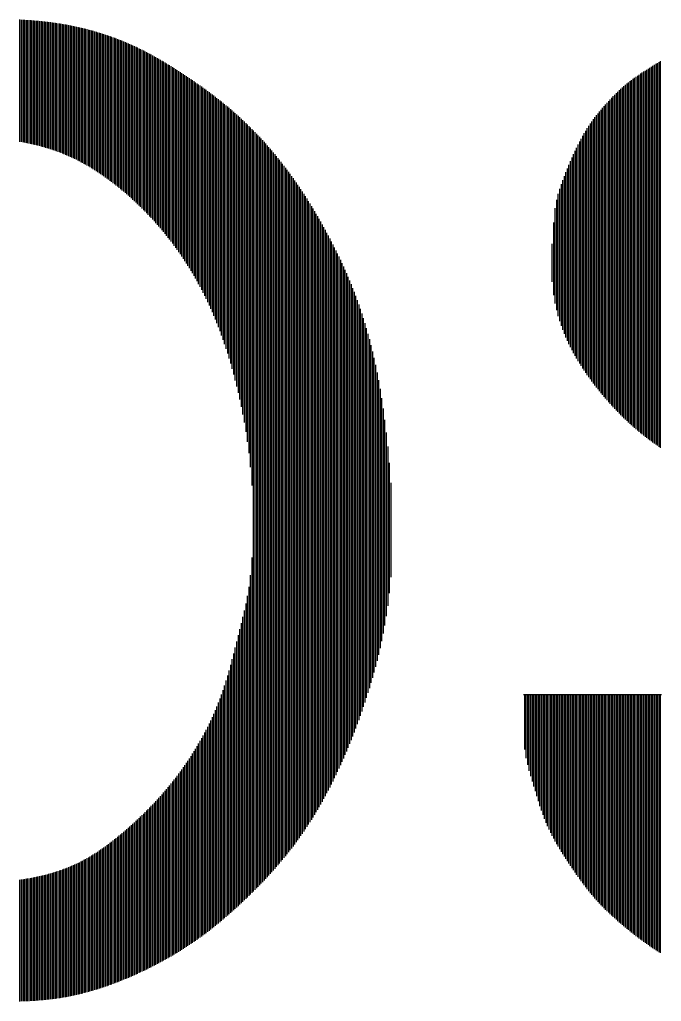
# Model space of a CAD drawing. Extents: x -970 to 10525, y -5 to 8110.
# Drawn here: x 10174.6 to 10212.4, y 482.4 to 540.3 of the extents above; entities that cross this region are included whole.
import ezdxf
from ezdxf.enums import TextEntityAlignment as Align

# ---------------------------------------------------------------- set-up
doc = ezdxf.new("R2010")
doc.units = 0
doc.header["$LTSCALE"] = 60
doc.header["$MEASUREMENT"] = 0
doc.layers.get('0').update_dxf_attribs({"linetype": 'CONTINUOUS'})
doc.layers.add('RLA-FORMATO', color=7, linetype='CONTINUOUS')
doc.layers.add('RLA-LOGO', color=7, linetype='CONTINUOUS')
doc.styles.add('ROMAND', font='romand', dxfattribs={"height": 31.5})
doc.styles.add('ROMANS', font='ROMANS.shx', dxfattribs={"height": 22.5})

# ---------------------------------------------------------------- blocks, each defined once
blk = doc.blocks.new('A$C459C3EB4')
at = {"layer": 'RLA-LOGO', "color": 8, "true_color": 0x707070}
for p, q in [((624.802, -29.869), (624.802, -33.468)), ((624.847, -29.872), (624.847, -33.476)), ((624.892, -29.874), (624.892, -33.485)), ((624.937, -29.877), (624.937, -33.493)), ((624.982, -29.88), (624.982, -33.502)), ((625.027, -29.883), (625.027, -33.511)), ((625.072, -29.886), (625.072, -33.521)), ((625.117, -29.889), (625.117, -33.53)), ((625.162, -29.892), (625.162, -33.54)), ((625.207, -29.896), (625.207, -33.551)), ((625.252, -29.9), (625.252, -33.561)), ((625.297, -29.904), (625.297, -33.572)), ((625.342, -29.908), (625.342, -33.584)), ((625.387, -29.912), (625.387, -33.595)), ((625.432, -29.917), (625.432, -33.607)), ((625.477, -29.922), (625.477, -33.619)), ((625.522, -29.926), (625.522, -33.632)), ((625.567, -29.932), (625.567, -33.645)), ((625.612, -29.937), (625.612, -33.658)), ((625.657, -29.942), (625.657, -33.672)), ((625.702, -29.948), (625.702, -33.686)), ((625.747, -29.954), (625.747, -33.701)), ((625.792, -29.96), (625.792, -33.716)), ((625.837, -29.967), (625.837, -33.731)), ((625.882, -29.973), (625.882, -33.747)), ((625.927, -29.98), (625.927, -33.764)), ((625.972, -29.987), (625.972, -33.78)), ((626.017, -29.994), (626.017, -33.798)), ((626.062, -30.002), (626.062, -33.815)), ((626.107, -30.009), (626.107, -33.833)), ((626.152, -30.017), (626.152, -33.852)), ((626.197, -30.026), (626.197, -33.871)), ((626.242, -30.034), (626.242, -33.891)), ((626.287, -30.043), (626.287, -33.911)), ((626.332, -30.052), (626.332, -33.932)), ((626.377, -30.061), (626.377, -33.954)), ((626.422, -30.07), (626.422, -33.975)), ((626.467, -30.08), (626.467, -33.998)), ((626.512, -30.09), (626.512, -34.021)), ((626.557, -30.1), (626.557, -34.044)), ((626.602, -30.111), (626.602, -34.068)), ((626.647, -30.122), (626.647, -34.092)), ((626.692, -30.133), (626.692, -34.117)), ((626.737, -30.144), (626.737, -34.143)), ((626.782, -30.155), (626.782, -34.169)), ((626.827, -30.167), (626.827, -34.195)), ((626.872, -30.179), (626.872, -34.222)), ((626.917, -30.192), (626.917, -34.25)), ((626.962, -30.204), (626.962, -34.278)), ((627.007, -30.217), (627.007, -34.306)), ((627.052, -30.23), (627.052, -34.335)), ((627.097, -30.244), (627.097, -34.365)), ((627.142, -30.257), (627.142, -34.395)), ((627.187, -30.271), (627.187, -34.425)), ((627.232, -30.285), (627.232, -34.456)), ((627.277, -30.3), (627.277, -34.488)), ((627.322, -30.315), (627.322, -34.52)), ((627.367, -30.33), (627.367, -34.552)), ((627.412, -30.345), (627.412, -34.585)), ((627.457, -30.361), (627.457, -34.619)), ((627.502, -30.377), (627.502, -34.653)), ((627.547, -30.393), (627.547, -34.687)), ((627.592, -30.41), (627.592, -34.722)), ((627.637, -30.426), (627.637, -34.757)), ((627.682, -30.444), (627.682, -34.793)), ((627.727, -30.461), (627.727, -34.829)), ((627.772, -30.479), (627.772, -34.866)), ((627.817, -30.497), (627.817, -34.904)), ((627.862, -30.515), (627.862, -34.941)), ((627.907, -30.534), (627.907, -34.98)), ((627.952, -30.553), (627.952, -35.019)), ((627.997, -30.572), (627.997, -35.058)), ((628.042, -30.592), (628.042, -35.098)), ((628.087, -30.612), (628.087, -35.138)), ((628.132, -30.632), (628.132, -35.179)), ((628.177, -30.653), (628.177, -35.221)), ((628.222, -30.674), (628.222, -35.263)), ((628.267, -30.695), (628.267, -35.306)), ((628.312, -30.717), (628.312, -35.349)), ((628.357, -30.739), (628.357, -35.393)), ((628.402, -30.762), (628.402, -35.437)), ((628.447, -30.784), (628.447, -35.483)), ((628.492, -30.807), (628.492, -35.528)), ((628.537, -30.831), (628.537, -35.575)), ((628.582, -30.854), (628.582, -35.622)), ((628.627, -30.878), (628.627, -35.67)), ((628.672, -30.902), (628.672, -35.718)), ((628.717, -30.927), (628.717, -35.767)), ((628.762, -30.952), (628.762, -35.817)), ((628.807, -30.977), (628.807, -35.867)), ((628.852, -31.003), (628.852, -35.919)), ((628.897, -31.028), (628.897, -35.971)), ((628.942, -31.054), (628.942, -36.023)), ((628.987, -31.081), (628.987, -36.077)), ((629.032, -31.107), (629.032, -36.131)), ((629.077, -31.134), (629.077, -36.186)), ((629.122, -31.161), (629.122, -36.242)), ((629.167, -31.189), (629.167, -36.299)), ((629.212, -31.216), (629.212, -36.357)), ((629.257, -31.244), (629.257, -36.416)), ((643.409, -31.261), (643.409, -42.304)), ((643.454, -31.232), (643.454, -42.336)), ((643.499, -31.205), (643.499, -42.368)), ((643.544, -31.177), (643.544, -42.4)), ((643.589, -31.149), (643.589, -42.431)), ((643.634, -31.122), (643.634, -42.462)), ((643.679, -31.095), (643.679, -42.492)), ((629.302, -31.272), (629.302, -36.475)), ((629.347, -31.301), (629.347, -36.536)), ((629.392, -31.329), (629.392, -36.597)), ((629.437, -31.358), (629.437, -36.66)), ((629.482, -31.387), (629.482, -36.723)), ((629.527, -31.416), (629.527, -36.788)), ((629.572, -31.446), (629.572, -36.854)), ((629.617, -31.475), (629.617, -36.921)), ((629.662, -31.505), (629.662, -36.989)), ((629.707, -31.535), (629.707, -37.059)), ((642.959, -31.554), (642.959, -41.948)), ((643.004, -31.523), (643.004, -41.986)), ((643.049, -31.492), (643.049, -42.024)), ((643.094, -31.462), (643.094, -42.061)), ((643.139, -31.432), (643.139, -42.098)), ((643.184, -31.403), (643.184, -42.133)), ((643.229, -31.374), (643.229, -42.169)), ((643.274, -31.345), (643.274, -42.203)), ((643.319, -31.317), (643.319, -42.237)), ((643.364, -31.289), (643.364, -42.271)), ((629.752, -31.565), (629.752, -37.129)), ((629.797, -31.595), (629.797, -37.201)), ((629.842, -31.626), (629.842, -37.275)), ((629.887, -31.657), (629.887, -37.35)), ((629.932, -31.688), (629.932, -37.427)), ((629.977, -31.719), (629.977, -37.505)), ((630.022, -31.75), (630.022, -37.584)), ((630.067, -31.782), (630.067, -37.666)), ((630.112, -31.813), (630.112, -37.749)), ((630.157, -31.845), (630.157, -37.835)), ((642.599, -31.833), (642.599, -41.618)), ((642.644, -31.794), (642.644, -41.661)), ((642.689, -31.757), (642.689, -41.704)), ((642.734, -31.721), (642.734, -41.746)), ((642.779, -31.686), (642.779, -41.788)), ((642.824, -31.652), (642.824, -41.829)), ((642.869, -31.618), (642.869, -41.869)), ((642.914, -31.586), (642.914, -41.909)), ((630.202, -31.878), (630.202, -37.922)), ((630.247, -31.91), (630.247, -38.012)), ((630.292, -31.943), (630.292, -38.104)), ((630.337, -31.976), (630.337, -38.199)), ((630.382, -32.01), (630.382, -38.296)), ((630.427, -32.043), (630.427, -38.395)), ((630.472, -32.077), (630.472, -38.498)), ((630.517, -32.111), (630.517, -38.603)), ((642.284, -32.127), (642.284, -41.295)), ((642.329, -32.082), (642.329, -41.343)), ((642.374, -32.038), (642.374, -41.391)), ((642.419, -31.995), (642.419, -41.438)), ((642.464, -31.953), (642.464, -41.484)), ((642.509, -31.912), (642.509, -41.529)), ((642.554, -31.872), (642.554, -41.574)), ((630.562, -32.146), (630.562, -38.712)), ((630.607, -32.181), (630.607, -38.824)), ((630.652, -32.216), (630.652, -38.939)), ((630.697, -32.252), (630.697, -39.058)), ((630.742, -32.288), (630.742, -39.18)), ((630.787, -32.324), (630.787, -39.307)), ((630.832, -32.361), (630.832, -39.439)), ((630.877, -32.398), (630.877, -39.575)), ((642.014, -32.419), (642.014, -40.991)), ((642.059, -32.368), (642.059, -41.043)), ((642.104, -32.318), (642.104, -41.095)), ((642.149, -32.269), (642.149, -41.146)), ((642.194, -32.221), (642.194, -41.197)), ((642.239, -32.173), (642.239, -41.246)), ((630.922, -32.435), (630.922, -39.715)), ((630.967, -32.473), (630.967, -39.861)), ((631.012, -32.511), (631.012, -40.013)), ((631.057, -32.55), (631.057, -40.171)), ((631.102, -32.589), (631.102, -40.335)), ((631.147, -32.629), (631.147, -40.506)), ((631.192, -32.669), (631.192, -40.686)), ((631.237, -32.709), (631.237, -40.874)), ((641.789, -32.691), (641.789, -40.714)), ((641.834, -32.634), (641.834, -40.771)), ((641.879, -32.579), (641.879, -40.828)), ((641.924, -32.525), (641.924, -40.883)), ((641.969, -32.471), (641.969, -40.937)), ((631.282, -32.75), (631.282, -41.073)), ((631.327, -32.792), (631.327, -41.284)), ((631.372, -32.834), (631.372, -41.51)), ((631.417, -32.876), (631.417, -41.754)), ((631.462, -32.919), (631.462, -42.021)), ((631.507, -32.963), (631.507, -42.317)), ((641.564, -33.001), (641.564, -40.414)), ((641.609, -32.934), (641.609, -40.476)), ((641.654, -32.87), (641.654, -40.537)), ((641.699, -32.808), (641.699, -40.597)), ((641.744, -32.749), (641.744, -40.656)), ((631.552, -33.007), (631.552, -42.656)), ((631.597, -33.051), (631.597, -43.062)), ((631.642, -33.096), (631.642, -43.61)), ((631.687, -33.142), (631.687, -55.576)), ((631.732, -33.188), (631.732, -55.531)), ((631.777, -33.234), (631.777, -55.486)), ((631.822, -33.281), (631.822, -55.44)), ((641.429, -33.22), (641.429, -40.22)), ((641.474, -33.144), (641.474, -40.286)), ((641.519, -33.071), (641.519, -40.351)), ((631.867, -33.329), (631.867, -55.394)), ((631.912, -33.377), (631.912, -55.347)), ((631.957, -33.426), (631.957, -55.3)), ((632.002, -33.476), (632.002, -55.253)), ((632.047, -33.526), (632.047, -55.205)), ((632.092, -33.577), (632.092, -55.156)), ((641.249, -33.556), (641.249, -39.938)), ((641.294, -33.467), (641.294, -40.011)), ((641.339, -33.381), (641.339, -40.083)), ((641.384, -33.299), (641.384, -40.152)), ((632.137, -33.628), (632.137, -55.107)), ((632.182, -33.68), (632.182, -55.058)), ((632.227, -33.732), (632.227, -55.008)), ((632.272, -33.786), (632.272, -54.958)), ((632.317, -33.84), (632.317, -54.907)), ((641.114, -33.839), (641.114, -39.702)), ((641.159, -33.742), (641.159, -39.783)), ((641.204, -33.648), (641.204, -39.862)), ((632.362, -33.894), (632.362, -54.856)), ((632.407, -33.95), (632.407, -54.804)), ((632.452, -34.006), (632.452, -54.751)), ((632.497, -34.062), (632.497, -54.698)), ((632.542, -34.12), (632.542, -54.644)), ((640.979, -34.148), (640.979, -39.437)), ((641.024, -34.042), (641.024, -39.529)), ((641.069, -33.939), (641.069, -39.617)), ((632.587, -34.178), (632.587, -54.59)), ((632.632, -34.237), (632.632, -54.535)), ((632.677, -34.297), (632.677, -54.479)), ((632.722, -34.357), (632.722, -54.423)), ((632.767, -34.419), (632.767, -54.365)), ((640.889, -34.368), (640.889, -39.239)), ((640.934, -34.256), (640.934, -39.341)), ((632.812, -34.481), (632.812, -54.307)), ((632.857, -34.544), (632.857, -54.248)), ((632.902, -34.608), (632.902, -54.189)), ((632.947, -34.672), (632.947, -54.128)), ((632.992, -34.738), (632.992, -54.066)), ((640.754, -34.725), (640.754, -38.894)), ((640.799, -34.601), (640.799, -39.017)), ((640.844, -34.482), (640.844, -39.132)), ((633.037, -34.804), (633.037, -54.004)), ((633.082, -34.871), (633.082, -53.94)), ((633.127, -34.939), (633.127, -53.876)), ((633.172, -35.008), (633.172, -53.81)), ((640.664, -35.008), (640.664, -38.61)), ((640.709, -34.859), (640.709, -38.759)), ((633.217, -35.078), (633.217, -53.743)), ((633.262, -35.148), (633.262, -53.676)), ((633.307, -35.22), (633.307, -53.607)), ((633.352, -35.292), (633.352, -53.537)), ((640.619, -35.186), (640.619, -38.44)), ((633.397, -35.366), (633.397, -53.465)), ((633.442, -35.44), (633.442, -53.393)), ((633.487, -35.515), (633.487, -53.319)), ((633.532, -35.592), (633.532, -53.244)), ((640.574, -35.431), (640.574, -38.241)), ((633.577, -35.669), (633.577, -53.168)), ((633.622, -35.747), (633.622, -53.09)), ((633.667, -35.826), (633.667, -53.012)), ((640.529, -35.849), (640.529, -37.99)), ((633.712, -35.906), (633.712, -52.932)), ((633.757, -35.987), (633.757, -52.85)), ((633.802, -36.069), (633.802, -52.767)), ((633.847, -36.153), (633.847, -52.683)), ((633.892, -36.237), (633.892, -52.597)), ((633.937, -36.322), (633.937, -52.51)), ((633.982, -36.408), (633.982, -52.422)), ((640.484, -36.476), (640.484, -37.605)), ((634.027, -36.496), (634.027, -52.332)), ((634.072, -36.584), (634.072, -52.24)), ((634.117, -36.674), (634.117, -52.147)), ((634.162, -36.765), (634.162, -52.052)), ((634.207, -36.858), (634.207, -51.956)), ((634.252, -36.953), (634.252, -51.857)), ((634.297, -37.049), (634.297, -51.758)), ((634.342, -37.147), (634.342, -51.656)), ((634.387, -37.247), (634.387, -51.552)), ((634.432, -37.349), (634.432, -51.447)), ((634.477, -37.453), (634.477, -51.339)), ((634.522, -37.56), (634.522, -51.229)), ((634.567, -37.67), (634.567, -51.118)), ((634.612, -37.783), (634.612, -51.004)), ((634.657, -37.899), (634.657, -50.887)), ((634.702, -38.018), (634.702, -50.769)), ((634.747, -38.141), (634.747, -50.648)), ((634.792, -38.268), (634.792, -50.524)), ((634.837, -38.399), (634.837, -50.398)), ((634.882, -38.534), (634.882, -50.269)), ((634.927, -38.675), (634.927, -50.137)), ((634.972, -38.821), (634.972, -50.003)), ((635.017, -38.972), (635.017, -49.865)), ((635.062, -39.131), (635.062, -49.724)), ((635.107, -39.296), (635.107, -49.58)), ((635.152, -39.47), (635.152, -49.431)), ((635.197, -39.652), (635.197, -49.277)), ((635.242, -39.846), (635.242, -49.117)), ((635.287, -40.051), (635.287, -48.952)), ((635.332, -40.27), (635.332, -48.779)), ((635.377, -40.505), (635.377, -48.597)), ((635.422, -40.759), (635.422, -48.404)), ((635.467, -41.035), (635.467, -48.197)), ((635.512, -41.337), (635.512, -47.975)), ((635.557, -41.67), (635.557, -47.732)), ((635.602, -42.042), (635.602, -47.462)), ((635.647, -42.461), (635.647, -47.154)), ((635.692, -42.94), (635.692, -46.787)), ((635.737, -43.53), (635.737, -46.307)), ((631.642, -45.729), (631.642, -55.621)), ((631.597, -46.247), (631.597, -55.665)), ((631.552, -46.596), (631.552, -55.709)), ((631.507, -46.863), (631.507, -55.753)), ((631.462, -47.088), (631.462, -55.796)), ((631.417, -47.29), (631.417, -55.84)), ((631.327, -47.663), (631.327, -55.925)), ((631.372, -47.48), (631.372, -55.882)), ((631.237, -48.022), (631.237, -56.009)), ((631.282, -47.842), (631.282, -55.967)), ((631.192, -48.203), (631.192, -56.05)), ((631.102, -48.558), (631.102, -56.132)), ((631.147, -48.381), (631.147, -56.091)), ((631.012, -48.897), (631.012, -56.212)), ((631.057, -48.73), (631.057, -56.172)), ((630.922, -49.213), (630.922, -56.291)), ((630.967, -49.058), (630.967, -56.252)), ((630.832, -49.504), (630.832, -56.369)), ((630.877, -49.362), (630.877, -56.33)), ((630.742, -49.769), (630.742, -56.445)), ((630.787, -49.639), (630.787, -56.407)), ((639.647, -49.772), (643.71, -49.772)), ((639.674, -49.772), (639.674, -51.394)), ((639.719, -49.772), (639.719, -51.644)), ((639.764, -49.772), (639.764, -51.842)), ((639.809, -49.772), (639.809, -52.017)), ((639.854, -49.772), (639.854, -52.178)), ((639.899, -49.772), (639.899, -52.331)), ((639.944, -49.772), (639.944, -52.479)), ((639.989, -49.772), (639.989, -52.625)), ((640.034, -49.772), (640.034, -52.772)), ((640.079, -49.772), (640.079, -52.917)), ((640.124, -49.772), (640.124, -53.059)), ((640.169, -49.772), (640.169, -53.194)), ((640.214, -49.772), (640.214, -53.322)), ((640.259, -49.772), (640.259, -53.441)), ((640.304, -49.772), (640.304, -53.552)), ((640.349, -49.772), (640.349, -53.656)), ((640.394, -49.772), (640.394, -53.753)), ((640.439, -49.772), (640.439, -53.846)), ((640.484, -49.772), (640.484, -53.934)), ((640.529, -49.772), (640.529, -54.019)), ((640.574, -49.772), (640.574, -54.101)), ((640.619, -49.772), (640.619, -54.18)), ((640.664, -49.772), (640.664, -54.257)), ((640.709, -49.772), (640.709, -54.332)), ((640.754, -49.772), (640.754, -54.406)), ((640.799, -49.772), (640.799, -54.478)), ((640.844, -49.772), (640.844, -54.549)), ((640.889, -49.772), (640.889, -54.619)), ((640.934, -49.772), (640.934, -54.687)), ((640.979, -49.772), (640.979, -54.755)), ((641.024, -49.772), (641.024, -54.822)), ((641.069, -49.772), (641.069, -54.889)), ((641.114, -49.772), (641.114, -54.955)), ((641.159, -49.772), (641.159, -55.02)), ((641.204, -49.772), (641.204, -55.085)), ((641.249, -49.772), (641.249, -55.149)), ((641.294, -49.772), (641.294, -55.212)), ((641.339, -49.772), (641.339, -55.274)), ((641.384, -49.772), (641.384, -55.335)), ((641.429, -49.772), (641.429, -55.395)), ((641.474, -49.772), (641.474, -55.454)), ((641.519, -49.772), (641.519, -55.512)), ((641.564, -49.772), (641.564, -55.568)), ((641.609, -49.772), (641.609, -55.624)), ((641.654, -49.772), (641.654, -55.678)), ((641.699, -49.772), (641.699, -55.731)), ((641.744, -49.772), (641.744, -55.783)), ((641.789, -49.772), (641.789, -55.834)), ((641.834, -49.772), (641.834, -55.883)), ((641.879, -49.772), (641.879, -55.931)), ((641.924, -49.772), (641.924, -55.979)), ((641.969, -49.772), (641.969, -56.025)), ((642.014, -49.772), (642.014, -56.071)), ((642.059, -49.772), (642.059, -56.116)), ((642.104, -49.772), (642.104, -56.16)), ((642.149, -49.772), (642.149, -56.203)), ((642.194, -49.772), (642.194, -56.246)), ((642.239, -49.772), (642.239, -56.288)), ((642.284, -49.772), (642.284, -56.329)), ((642.329, -49.772), (642.329, -56.37)), ((642.374, -49.772), (642.374, -56.41)), ((642.419, -49.772), (642.419, -56.45)), ((642.464, -49.772), (642.464, -56.489)), ((642.509, -49.772), (642.509, -56.528)), ((642.554, -49.772), (642.554, -56.566)), ((642.599, -49.772), (642.599, -56.604)), ((642.644, -49.772), (642.644, -56.641)), ((642.689, -49.772), (642.689, -56.678)), ((642.734, -49.772), (642.734, -56.715)), ((642.779, -49.772), (642.779, -56.751)), ((642.824, -49.772), (642.824, -56.787)), ((642.869, -49.772), (642.869, -56.823)), ((642.914, -49.772), (642.914, -56.858)), ((642.959, -49.772), (642.959, -56.893)), ((643.004, -49.772), (643.004, -56.927)), ((643.049, -49.772), (643.049, -56.961)), ((643.094, -49.772), (643.094, -56.995)), ((643.139, -49.772), (643.139, -57.028)), ((643.184, -49.772), (643.184, -57.061)), ((643.229, -49.772), (643.229, -57.093)), ((643.274, -49.772), (643.274, -57.125)), ((643.319, -49.772), (643.319, -57.157)), ((643.364, -49.772), (643.364, -57.188)), ((643.409, -49.772), (643.409, -57.219)), ((643.454, -49.772), (643.454, -57.249)), ((643.499, -49.772), (643.499, -57.279)), ((643.544, -49.772), (643.544, -57.308)), ((643.589, -49.772), (643.589, -57.337)), ((643.634, -49.772), (643.634, -57.365)), ((643.679, -49.772), (643.679, -57.393)), ((630.652, -50.01), (630.652, -56.52)), ((630.697, -49.892), (630.697, -56.483)), ((630.517, -50.336), (630.517, -56.63)), ((630.562, -50.231), (630.562, -56.593)), ((630.607, -50.123), (630.607, -56.557)), ((630.382, -50.628), (630.382, -56.736)), ((630.427, -50.533), (630.427, -56.701)), ((630.472, -50.436), (630.472, -56.665)), ((630.247, -50.894), (630.247, -56.838)), ((630.292, -50.808), (630.292, -56.804)), ((630.337, -50.719), (630.337, -56.77)), ((630.067, -51.219), (630.067, -56.97)), ((630.112, -51.141), (630.112, -56.938)), ((630.157, -51.06), (630.157, -56.905)), ((630.202, -50.978), (630.202, -56.872)), ((629.887, -51.515), (629.887, -57.096)), ((629.932, -51.443), (629.932, -57.065)), ((629.977, -51.37), (629.977, -57.034)), ((630.022, -51.295), (630.022, -57.002)), ((629.707, -51.789), (629.707, -57.215)), ((629.752, -51.722), (629.752, -57.186)), ((629.797, -51.655), (629.797, -57.156)), ((629.842, -51.586), (629.842, -57.126)), ((629.482, -52.104), (629.482, -57.358)), ((629.527, -52.043), (629.527, -57.33)), ((629.572, -51.981), (629.572, -57.302)), ((629.617, -51.918), (629.617, -57.273)), ((629.662, -51.854), (629.662, -57.245)), ((629.257, -52.395), (629.257, -57.492)), ((629.302, -52.338), (629.302, -57.466)), ((629.347, -52.281), (629.347, -57.439)), ((629.392, -52.223), (629.392, -57.412)), ((629.437, -52.164), (629.437, -57.385)), ((629.032, -52.664), (629.032, -57.619)), ((629.077, -52.612), (629.077, -57.594)), ((629.122, -52.559), (629.122, -57.569)), ((629.167, -52.505), (629.167, -57.544)), ((629.212, -52.45), (629.212, -57.518)), ((628.762, -52.964), (628.762, -57.763)), ((628.807, -52.915), (628.807, -57.74)), ((628.852, -52.866), (628.852, -57.716)), ((628.897, -52.817), (628.897, -57.692)), ((628.942, -52.767), (628.942, -57.668)), ((628.987, -52.716), (628.987, -57.644)), ((628.492, -53.241), (628.492, -57.897)), ((628.537, -53.196), (628.537, -57.876)), ((628.582, -53.151), (628.582, -57.854)), ((628.627, -53.105), (628.627, -57.831)), ((628.672, -53.058), (628.672, -57.809)), ((628.717, -53.011), (628.717, -57.786)), ((628.177, -53.541), (628.177, -58.044)), ((628.222, -53.499), (628.222, -58.024)), ((628.267, -53.457), (628.267, -58.003)), ((628.312, -53.415), (628.312, -57.982)), ((628.357, -53.372), (628.357, -57.962)), ((628.402, -53.329), (628.402, -57.94)), ((628.447, -53.285), (628.447, -57.919)), ((627.862, -53.818), (627.862, -58.179)), ((627.907, -53.78), (627.907, -58.16)), ((627.952, -53.741), (627.952, -58.141)), ((627.997, -53.702), (627.997, -58.122)), ((628.042, -53.662), (628.042, -58.103)), ((628.087, -53.622), (628.087, -58.083)), ((628.132, -53.582), (628.132, -58.064)), ((627.502, -54.112), (627.502, -58.318)), ((627.547, -54.077), (627.547, -58.302)), ((627.592, -54.041), (627.592, -58.285)), ((627.637, -54.005), (627.637, -58.268)), ((627.682, -53.968), (627.682, -58.25)), ((627.727, -53.931), (627.727, -58.233)), ((627.772, -53.894), (627.772, -58.215)), ((627.817, -53.856), (627.817, -58.197)), ((627.097, -54.406), (627.097, -58.456)), ((627.142, -54.375), (627.142, -58.442)), ((627.187, -54.344), (627.187, -58.427)), ((627.232, -54.313), (627.232, -58.412)), ((627.277, -54.281), (627.277, -58.397)), ((627.322, -54.248), (627.322, -58.382)), ((627.367, -54.215), (627.367, -58.367)), ((627.412, -54.181), (627.412, -58.351)), ((627.457, -54.147), (627.457, -58.335)), ((626.602, -54.697), (626.602, -58.595)), ((626.647, -54.674), (626.647, -58.584)), ((626.692, -54.65), (626.692, -58.572)), ((626.737, -54.626), (626.737, -58.56)), ((626.782, -54.6), (626.782, -58.548)), ((626.827, -54.574), (626.827, -58.536)), ((626.872, -54.548), (626.872, -58.523)), ((626.917, -54.521), (626.917, -58.51)), ((626.962, -54.493), (626.962, -58.497)), ((627.007, -54.464), (627.007, -58.484)), ((627.052, -54.435), (627.052, -58.47)), ((625.882, -54.994), (625.882, -58.735)), ((625.927, -54.979), (625.927, -58.729)), ((625.972, -54.964), (625.972, -58.722)), ((626.017, -54.948), (626.017, -58.715)), ((626.062, -54.932), (626.062, -58.707)), ((626.107, -54.915), (626.107, -58.7)), ((626.152, -54.898), (626.152, -58.691)), ((626.197, -54.88), (626.197, -58.683)), ((626.242, -54.862), (626.242, -58.675)), ((626.287, -54.843), (626.287, -58.666)), ((626.332, -54.824), (626.332, -58.656)), ((626.377, -54.804), (626.377, -58.647)), ((626.422, -54.784), (626.422, -58.637)), ((626.467, -54.763), (626.467, -58.627)), ((626.512, -54.742), (626.512, -58.617)), ((626.557, -54.72), (626.557, -58.606)), ((624.802, -55.234), (624.802, -58.82)), ((624.847, -55.228), (624.847, -58.818)), ((624.892, -55.221), (624.892, -58.817)), ((624.937, -55.215), (624.937, -58.815)), ((624.982, -55.208), (624.982, -58.813)), ((625.027, -55.2), (625.027, -58.811)), ((625.072, -55.193), (625.072, -58.809)), ((625.117, -55.185), (625.117, -58.807)), ((625.162, -55.177), (625.162, -58.804)), ((625.207, -55.168), (625.207, -58.802)), ((625.252, -55.159), (625.252, -58.799)), ((625.297, -55.15), (625.297, -58.796)), ((625.342, -55.14), (625.342, -58.792)), ((625.387, -55.13), (625.387, -58.789)), ((625.432, -55.12), (625.432, -58.785)), ((625.477, -55.109), (625.477, -58.781)), ((625.522, -55.098), (625.522, -58.777)), ((625.567, -55.087), (625.567, -58.773)), ((625.612, -55.075), (625.612, -58.768)), ((625.657, -55.062), (625.657, -58.763)), ((625.702, -55.05), (625.702, -58.758)), ((625.747, -55.036), (625.747, -58.753)), ((625.792, -55.023), (625.792, -58.747)), ((625.837, -55.009), (625.837, -58.741))]:
    blk.add_line(p, q, dxfattribs=at)
blk = doc.blocks.new('viñeta-rl')
blk.add_blockref('A$C459C3EB4', (-797.494, 299.998))
at = {"layer": 'RLA-FORMATO', "color": 4, "style": 'ROMAND'}
for tag, p in [('DESAR', (-1255.783, 233.263)), ('PRELIM', (-1123.111, 233.263)), ('PROP', (-989.639, 233.263)), ('CONST', (-823.737, 233.263))]:
    blk.add_attdef(tag, p, '', height=16, dxfattribs=at)
at = {"layer": 'RLA-FORMATO', "color": 2, "style": 'ROMANS'}
for tag, p, height in [('REVNO1', (-1394.08, 180.648), 10), ('DETNO1', (-1358.401, 180.648), 10), ('FECHA1', (-880.483, 180.648), 10), ('REVNO2', (-1394.08, 155.648), 10), ('DETNO2', (-1358.401, 155.648), 10), ('FECHA2', (-880.483, 155.648), 10), ('REVNO3', (-1394.08, 130.649), 10), ('DETNO3', (-1358.401, 130.649), 10), ('FECHA3', (-880.483, 130.649), 10), ('REVNO4', (-1394.08, 105.649), 10), ('DETNO4', (-1358.401, 105.649), 10), ('FECHA4', (-880.483, 105.649), 10), ('REVNO5', (-1394.08, 80.649), 11.25), ('DETNO5', (-1358.401, 80.649), 10), ('FECHA5', (-880.483, 80.649), 10), ('REVNO6', (-1392.274, 55.649), 10), ('DETNO6', (-1356.594, 55.649), 10), ('FECHA6', (-878.676, 55.649), 10), ('INGENIERO', (-741.067, 33.399), 10), ('DIBUJANTE', (-571.615, 33.401), 10), ('REVNO7', (-1394.08, 30.65), 10), ('DETNO7', (-1358.401, 30.65), 10), ('FECHA7', (-880.483, 30.65), 10), ('REVNO8', (-1394.08, 8.603), 10), ('DETNO8', (-1358.401, 8.603), 10), ('FECHA8', (-880.483, 8.603), 10), ('PROYECTISTA', (-740.886, 4.812), 10), ('INGENIERO', (-568.569, 4.615), 10)]:
    blk.add_attdef(tag, p, '', height=height, dxfattribs=at)
for tag, p in [('PERSNO1', (-946.608, 180.648)), ('PERSNO2', (-946.608, 155.648)), ('PERSNO3', (-946.608, 130.649)), ('PERSNO4', (-946.608, 105.649)), ('PERSNO5', (-946.608, 80.649)), ('PERSNO6', (-946.608, 55.649)), ('PERSNO7', (-946.608, 30.65)), ('PERSNO8', (-946.608, 8.603))]:
    blk.add_attdef(tag, text='', height=10, dxfattribs=at).set_placement(p, align=Align.CENTER)
at = {"layer": 'RLA-FORMATO', "color": 5, "style": 'ROMAND'}
blk.add_attdef('PROYECTO', text='', height=16.9, dxfattribs=at).set_placement((-289.167, 165.033), align=Align.MIDDLE)
for tag, p in [('TITULO1', (-567.962, 108.18)), ('TITULO2', (-567.962, 74.225))]:
    blk.add_attdef(tag, p, '', height=20, dxfattribs=at)
at = {"layer": 'RLA-FORMATO', "color": 2, "style": 'ROMANS'}
for tag, p in [('NOMARCH', (-1424.041, 5.527)), ('FECHA', (-1406.947, 5.527))]:
    blk.add_attdef(tag, p, '', height=11.25, rotation=90, dxfattribs=at)
at = {"layer": 'RLA-FORMATO', "color": 5, "style": 'ROMAND', "width": 0.967839}
blk.add_attdef('NUMERO', text='', height=24, dxfattribs=at).set_placement((-290.268, 13.329), (-62.411, 13.329), align=Align.FIT)
at = {"layer": 'RLA-FORMATO', "color": 5, "style": 'ROMAND', "flags": 12}
blk.add_attdef('REVISION', text='', height=24, dxfattribs=at).set_placement((-24.501, 25.329), align=Align.MIDDLE)

msp = doc.modelspace()

# ---------------------------------------------------------------- block references
at = {"layer": 'RLA-FORMATO', "xscale": 2, "yscale": 2, "zscale": 2}
msp.add_blockref('viñeta-rl', (10520, 0), dxfattribs=at)

doc.saveas('drawing.dxf')
